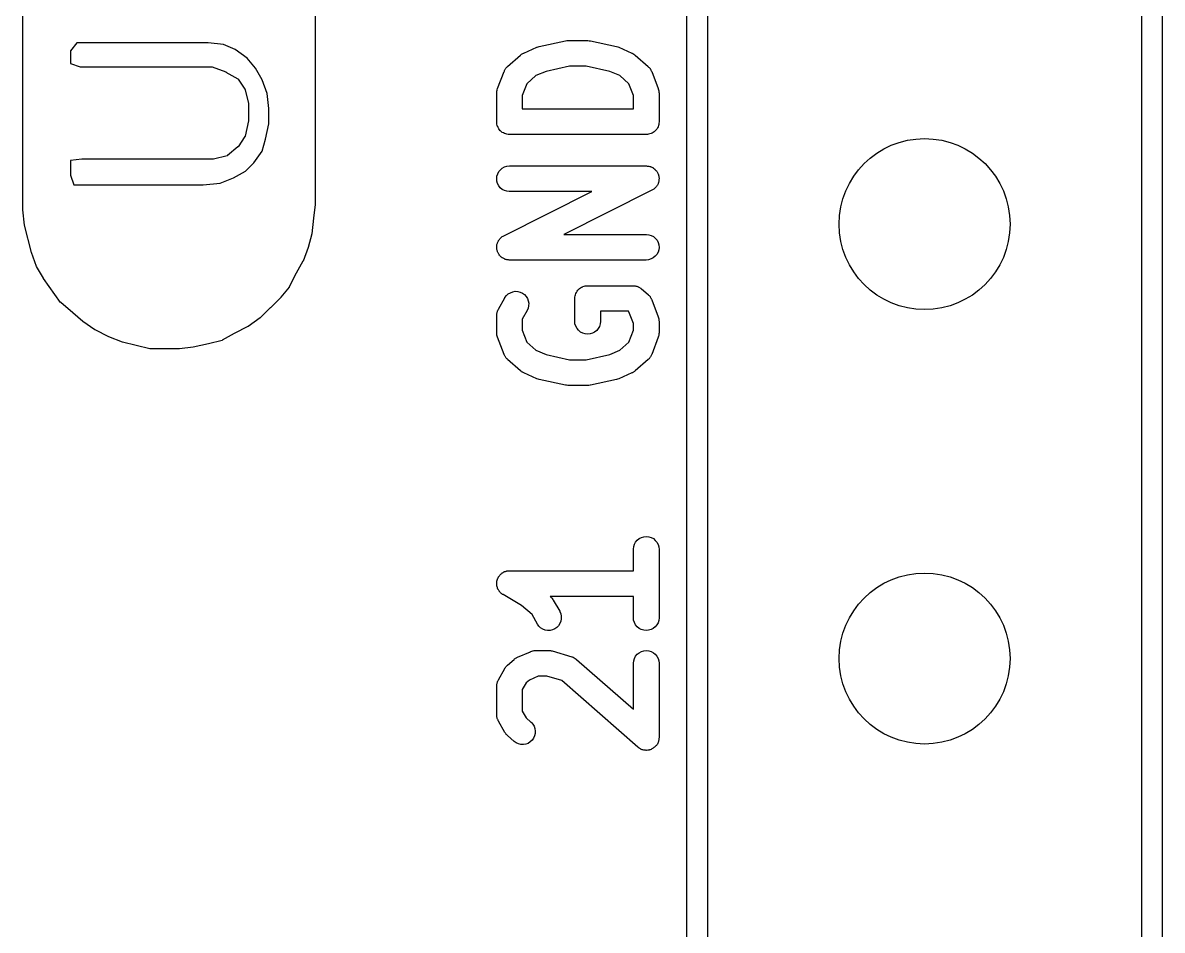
# Model space of a CAD drawing. Extents: x 137.1 to 164.6, y -146.9 to -60.6.
# Drawn here: x 157.97 to 164.63, y -113.44 to -108.14 of the extents above; entities that cross this region are included whole.
import ezdxf

# ---------------------------------------------------------------- set-up
doc = ezdxf.new("R2010")
doc.units = 0
doc.layers.add('BLACK', color=7, linetype='CONTINUOUS')

msp = doc.modelspace()

# ---------------------------------------------------------------- linework, layer by layer
at = {"layer": 'BLACK', "linetype": 'CONTINUOUS'}
for p, q in [((161.85, -123.342), (161.85, -69.9479)), ((164.63, -69.9479), (164.63, -123.342)), ((161.97, -70.005), (161.97, -123.285)), ((164.51, -123.285), (164.51, -70.005)), ((157.965, -109.23), (157.965, -99.2099)), ((159.675, -99.21), (159.675, -109.2)), ((158.282, -108.255), (158.245, -108.302)), ((158.245, -108.302), (158.245, -108.376)), ((159.05, -108.255), (158.282, -108.255)), ((159.139, -108.265), (159.05, -108.255)), ((159.208, -108.294), (159.139, -108.265)), ((159.277, -108.344), (159.208, -108.294)), ((160.896, -108.315), (160.972, -108.281)), ((160.972, -108.281), (160.972, -108.281)), ((160.972, -108.281), (160.972, -108.281)), ((160.972, -108.281), (160.972, -108.281)), ((160.972, -108.281), (160.973, -108.281)), ((160.973, -108.281), (160.98, -108.279)), ((160.98, -108.279), (160.986, -108.277)), ((160.986, -108.277), (161.139, -108.243)), ((161.139, -108.243), (161.14, -108.243)), ((161.14, -108.243), (161.147, -108.242)), ((161.14, -108.243), (161.14, -108.243)), ((161.14, -108.243), (161.14, -108.243)), ((161.147, -108.242), (161.154, -108.242)), ((161.154, -108.242), (161.155, -108.242)), ((161.155, -108.242), (161.155, -108.242)), ((161.155, -108.242), (161.269, -108.242)), ((161.269, -108.242), (161.27, -108.242)), ((161.27, -108.242), (161.27, -108.242)), ((161.27, -108.242), (161.271, -108.242)), ((161.271, -108.242), (161.278, -108.243)), ((161.278, -108.243), (161.285, -108.243)), ((161.285, -108.243), (161.285, -108.243)), ((161.285, -108.243), (161.285, -108.243)), ((161.285, -108.243), (161.437, -108.277)), ((161.437, -108.277), (161.438, -108.277)), ((161.438, -108.277), (161.438, -108.277)), ((161.438, -108.277), (161.438, -108.277)), ((161.438, -108.277), (161.438, -108.277)), ((161.438, -108.277), (161.445, -108.279)), ((161.445, -108.279), (161.451, -108.281)), ((161.451, -108.281), (161.528, -108.315)), ((159.326, -108.403), (159.277, -108.344)), ((160.801, -108.394), (160.877, -108.327)), ((160.877, -108.327), (160.878, -108.326)), ((160.878, -108.326), (160.881, -108.324)), ((160.881, -108.324), (160.883, -108.322)), ((160.883, -108.322), (160.887, -108.32)), ((160.887, -108.32), (160.89, -108.318)), ((160.89, -108.318), (160.893, -108.316)), ((160.893, -108.316), (160.896, -108.315)), ((161.528, -108.315), (161.529, -108.315)), ((161.529, -108.315), (161.532, -108.317)), ((161.532, -108.317), (161.535, -108.318)), ((161.535, -108.318), (161.538, -108.321)), ((161.538, -108.321), (161.541, -108.322)), ((161.541, -108.322), (161.544, -108.325)), ((161.544, -108.325), (161.547, -108.327)), ((161.547, -108.327), (161.623, -108.394)), ((158.245, -108.376), (158.301, -108.395)), ((158.301, -108.395), (159.07, -108.395)), ((159.07, -108.395), (159.071, -108.395)), ((159.07, -108.395), (159.07, -108.395)), ((159.071, -108.395), (159.071, -108.395)), ((159.071, -108.395), (159.071, -108.395)), ((159.071, -108.395), (159.071, -108.395)), ((159.071, -108.395), (159.072, -108.395)), ((159.072, -108.395), (159.152, -108.425)), ((159.152, -108.425), (159.152, -108.425)), ((159.152, -108.425), (159.152, -108.426)), ((159.152, -108.426), (159.152, -108.426)), ((159.152, -108.426), (159.222, -108.466)), ((159.365, -108.472), (159.326, -108.403)), ((160.742, -108.523), (160.78, -108.423)), ((160.78, -108.422), (160.782, -108.42)), ((160.78, -108.423), (160.78, -108.422)), ((160.782, -108.42), (160.783, -108.417)), ((160.783, -108.417), (160.785, -108.413)), ((160.785, -108.413), (160.787, -108.409)), ((160.787, -108.409), (160.789, -108.407)), ((160.789, -108.407), (160.791, -108.404)), ((160.791, -108.404), (160.793, -108.401)), ((160.793, -108.401), (160.796, -108.398)), ((160.796, -108.398), (160.798, -108.396)), ((160.798, -108.396), (160.801, -108.394)), ((161.026, -108.422), (160.967, -108.447)), ((161.163, -108.392), (161.026, -108.422)), ((161.261, -108.392), (161.163, -108.392)), ((161.398, -108.422), (161.261, -108.392)), ((161.457, -108.447), (161.398, -108.422)), ((161.623, -108.394), (161.624, -108.394)), ((161.624, -108.394), (161.626, -108.397)), ((161.626, -108.397), (161.628, -108.399)), ((161.628, -108.399), (161.631, -108.402)), ((161.631, -108.402), (161.634, -108.405)), ((161.634, -108.405), (161.635, -108.408)), ((161.635, -108.408), (161.637, -108.41)), ((161.637, -108.41), (161.639, -108.414)), ((161.639, -108.414), (161.641, -108.418)), ((161.641, -108.418), (161.643, -108.421)), ((161.643, -108.421), (161.644, -108.423)), ((161.644, -108.423), (161.682, -108.523)), ((159.222, -108.466), (159.223, -108.466)), ((159.223, -108.466), (159.223, -108.466)), ((159.223, -108.466), (159.223, -108.466)), ((159.223, -108.466), (159.223, -108.466)), ((159.223, -108.466), (159.223, -108.466)), ((159.223, -108.466), (159.223, -108.466)), ((159.223, -108.466), (159.224, -108.466)), ((159.224, -108.466), (159.224, -108.467)), ((159.224, -108.467), (159.224, -108.467)), ((159.224, -108.467), (159.224, -108.467)), ((159.224, -108.467), (159.224, -108.467)), ((159.224, -108.467), (159.264, -108.527)), ((159.395, -108.551), (159.365, -108.472)), ((160.913, -108.494), (160.887, -108.564)), ((160.967, -108.447), (160.913, -108.494)), ((161.51, -108.494), (161.457, -108.447)), ((161.537, -108.564), (161.51, -108.494)), ((159.264, -108.527), (159.264, -108.527)), ((159.264, -108.527), (159.264, -108.528)), ((159.264, -108.528), (159.265, -108.528)), ((159.265, -108.528), (159.265, -108.528)), ((159.265, -108.528), (159.265, -108.528)), ((159.265, -108.528), (159.265, -108.528)), ((159.265, -108.528), (159.265, -108.529)), ((159.265, -108.529), (159.285, -108.609)), ((159.405, -108.64), (159.395, -108.551)), ((160.737, -108.549), (160.738, -108.543)), ((160.737, -108.55), (160.737, -108.549)), ((160.737, -108.717), (160.737, -108.55)), ((160.738, -108.536), (160.739, -108.534)), ((160.738, -108.537), (160.738, -108.536)), ((160.738, -108.543), (160.738, -108.537)), ((160.739, -108.534), (160.74, -108.529)), ((160.74, -108.529), (160.742, -108.523)), ((160.887, -108.564), (160.887, -108.642)), ((161.537, -108.642), (161.537, -108.564)), ((161.682, -108.523), (161.682, -108.524)), ((161.682, -108.524), (161.684, -108.53)), ((161.684, -108.53), (161.685, -108.535)), ((161.685, -108.535), (161.686, -108.537)), ((161.686, -108.537), (161.686, -108.538)), ((161.686, -108.538), (161.686, -108.544)), ((161.686, -108.544), (161.687, -108.55)), ((161.687, -108.55), (161.687, -108.717)), ((159.285, -108.609), (159.285, -108.609)), ((159.285, -108.609), (159.285, -108.609)), ((159.285, -108.609), (159.285, -108.609)), ((159.285, -108.609), (159.285, -108.61)), ((159.285, -108.61), (159.285, -108.61)), ((159.285, -108.61), (159.285, -108.61)), ((159.285, -108.61), (159.285, -108.71)), ((159.405, -108.729), (159.405, -108.64)), ((160.887, -108.642), (161.537, -108.642)), ((159.285, -108.711), (159.265, -108.801)), ((159.285, -108.71), (159.285, -108.71)), ((159.285, -108.71), (159.285, -108.71)), ((159.285, -108.71), (159.285, -108.711)), ((159.285, -108.711), (159.285, -108.711)), ((159.285, -108.711), (159.285, -108.711)), ((159.285, -108.711), (159.285, -108.711)), ((159.385, -108.819), (159.405, -108.729)), ((160.738, -108.724), (160.737, -108.717)), ((160.738, -108.731), (160.738, -108.724)), ((160.74, -108.738), (160.738, -108.731)), ((160.738, -108.731), (160.738, -108.731)), ((160.738, -108.731), (160.738, -108.731)), ((160.742, -108.745), (160.74, -108.738)), ((160.743, -108.745), (160.742, -108.745)), ((160.742, -108.745), (160.742, -108.745)), ((160.746, -108.751), (160.743, -108.745)), ((160.749, -108.758), (160.746, -108.751)), ((160.754, -108.764), (160.749, -108.758)), ((160.749, -108.758), (160.749, -108.758)), ((160.749, -108.758), (160.749, -108.758)), ((160.758, -108.769), (160.754, -108.764)), ((160.759, -108.769), (160.758, -108.769)), ((160.759, -108.77), (160.759, -108.769)), ((160.764, -108.774), (160.759, -108.77)), ((161.664, -108.77), (161.659, -108.775)), ((161.665, -108.77), (161.664, -108.77)), ((161.669, -108.764), (161.665, -108.77)), ((161.665, -108.77), (161.665, -108.77)), ((161.674, -108.759), (161.669, -108.764)), ((161.677, -108.752), (161.674, -108.759)), ((161.674, -108.759), (161.674, -108.759)), ((161.674, -108.759), (161.674, -108.759)), ((161.681, -108.746), (161.677, -108.752)), ((161.683, -108.739), (161.681, -108.746)), ((161.681, -108.746), (161.681, -108.746)), ((161.681, -108.746), (161.681, -108.746)), ((161.685, -108.732), (161.683, -108.739)), ((161.686, -108.725), (161.685, -108.732)), ((161.685, -108.732), (161.685, -108.732)), ((161.685, -108.732), (161.685, -108.732)), ((161.687, -108.718), (161.686, -108.725)), ((161.687, -108.717), (161.687, -108.717)), ((161.687, -108.717), (161.687, -108.717)), ((161.687, -108.717), (161.687, -108.717)), ((161.687, -108.717), (161.687, -108.718)), ((159.264, -108.803), (159.224, -108.863)), ((159.265, -108.802), (159.264, -108.802)), ((159.264, -108.802), (159.264, -108.803)), ((159.265, -108.801), (159.265, -108.801)), ((159.265, -108.801), (159.265, -108.802)), ((159.265, -108.802), (159.265, -108.802)), ((159.265, -108.802), (159.265, -108.802)), ((159.265, -108.802), (159.265, -108.802)), ((159.365, -108.888), (159.385, -108.819)), ((160.77, -108.779), (160.764, -108.774)), ((160.776, -108.782), (160.77, -108.779)), ((160.77, -108.779), (160.77, -108.779)), ((160.77, -108.779), (160.77, -108.779)), ((160.782, -108.786), (160.776, -108.782)), ((160.783, -108.786), (160.782, -108.786)), ((160.79, -108.788), (160.783, -108.786)), ((160.783, -108.786), (160.783, -108.786)), ((160.796, -108.79), (160.79, -108.788)), ((160.797, -108.79), (160.796, -108.79)), ((160.804, -108.791), (160.797, -108.79)), ((160.797, -108.79), (160.797, -108.79)), ((160.811, -108.792), (160.804, -108.791)), ((160.812, -108.792), (160.811, -108.792)), ((160.811, -108.792), (160.811, -108.792)), ((160.811, -108.792), (160.811, -108.792)), ((160.811, -108.792), (160.811, -108.792)), ((161.612, -108.792), (160.812, -108.792)), ((161.619, -108.791), (161.612, -108.792)), ((161.626, -108.79), (161.619, -108.791)), ((161.633, -108.788), (161.626, -108.79)), ((161.626, -108.79), (161.626, -108.79)), ((161.626, -108.79), (161.626, -108.79)), ((161.64, -108.786), (161.633, -108.788)), ((161.647, -108.783), (161.64, -108.786)), ((161.64, -108.786), (161.64, -108.786)), ((161.64, -108.786), (161.64, -108.786)), ((161.653, -108.779), (161.647, -108.783)), ((161.659, -108.775), (161.653, -108.779)), ((161.653, -108.779), (161.653, -108.779)), ((161.653, -108.779), (161.653, -108.779)), ((159.223, -108.864), (159.163, -108.914)), ((159.224, -108.863), (159.223, -108.864)), ((159.223, -108.864), (159.223, -108.864)), ((159.223, -108.864), (159.223, -108.864)), ((159.224, -108.863), (159.224, -108.863)), ((159.224, -108.863), (159.224, -108.863)), ((159.224, -108.863), (159.224, -108.863)), ((159.224, -108.863), (159.224, -108.863)), ((159.316, -108.957), (159.365, -108.888)), ((158.31, -108.935), (158.245, -108.944)), ((158.245, -108.944), (158.245, -109.029)), ((159.08, -108.935), (158.31, -108.935)), ((159.081, -108.935), (159.08, -108.935)), ((159.08, -108.935), (159.08, -108.935)), ((159.08, -108.935), (159.08, -108.935)), ((159.161, -108.915), (159.081, -108.935)), ((159.081, -108.935), (159.081, -108.935)), ((159.081, -108.935), (159.081, -108.935)), ((159.081, -108.935), (159.081, -108.935)), ((159.162, -108.915), (159.161, -108.915)), ((159.161, -108.915), (159.161, -108.915)), ((159.161, -108.915), (159.161, -108.915)), ((159.163, -108.914), (159.162, -108.914)), ((159.162, -108.914), (159.162, -108.914)), ((159.162, -108.914), (159.162, -108.915)), ((159.162, -108.915), (159.162, -108.915)), ((159.163, -108.914), (159.163, -108.914)), ((159.163, -108.914), (159.163, -108.914)), ((159.163, -108.914), (159.163, -108.914)), ((159.267, -109.006), (159.316, -108.957)), ((158.245, -109.029), (158.264, -109.085)), ((159.198, -109.045), (159.267, -109.006)), ((160.737, -109.049), (160.738, -109.035)), ((160.738, -109.035), (160.743, -109.021)), ((160.743, -109.021), (160.75, -109.008)), ((160.75, -109.008), (160.759, -108.997)), ((160.759, -108.997), (160.77, -108.988)), ((160.77, -108.988), (160.783, -108.981)), ((160.783, -108.981), (160.797, -108.976)), ((160.797, -108.976), (160.812, -108.975)), ((160.812, -108.975), (161.612, -108.975)), ((161.612, -108.975), (161.613, -108.975)), ((161.613, -108.975), (161.618, -108.976)), ((161.618, -108.976), (161.622, -108.976)), ((161.622, -108.976), (161.625, -108.976)), ((161.625, -108.976), (161.627, -108.977)), ((161.627, -108.977), (161.632, -108.978)), ((161.632, -108.978), (161.636, -108.979)), ((161.636, -108.979), (161.639, -108.98)), ((161.639, -108.98), (161.641, -108.981)), ((161.641, -108.981), (161.645, -108.983)), ((161.645, -108.983), (161.65, -108.985)), ((161.65, -108.985), (161.652, -108.987)), ((161.652, -108.987), (161.654, -108.988)), ((161.654, -108.988), (161.658, -108.991)), ((161.658, -108.991), (161.662, -108.994)), ((161.662, -108.994), (161.663, -108.996)), ((161.663, -108.996), (161.665, -108.998)), ((161.665, -108.998), (161.668, -109.001)), ((161.668, -109.001), (161.672, -109.004)), ((161.672, -109.004), (161.673, -109.007)), ((161.673, -109.007), (161.675, -109.009)), ((161.675, -109.009), (161.677, -109.013)), ((161.677, -109.013), (161.679, -109.017)), ((161.679, -109.017), (161.68, -109.019)), ((161.68, -109.019), (161.681, -109.022)), ((161.681, -109.022), (161.683, -109.026)), ((161.683, -109.026), (161.684, -109.031)), ((161.684, -109.031), (161.685, -109.033)), ((161.685, -109.033), (161.686, -109.036)), ((161.686, -109.036), (161.686, -109.041)), ((158.264, -109.085), (159.02, -109.085)), ((159.02, -109.085), (159.119, -109.075)), ((159.119, -109.075), (159.198, -109.045)), ((160.738, -109.064), (160.737, -109.049)), ((160.742, -109.078), (160.738, -109.064)), ((160.749, -109.091), (160.742, -109.078)), ((160.758, -109.102), (160.749, -109.091)), ((160.77, -109.112), (160.758, -109.102)), ((161.661, -109.106), (161.658, -109.109)), ((161.665, -109.103), (161.661, -109.106)), ((161.666, -109.101), (161.665, -109.103)), ((161.668, -109.099), (161.666, -109.101)), ((161.671, -109.095), (161.668, -109.099)), ((161.674, -109.092), (161.671, -109.095)), ((161.675, -109.09), (161.674, -109.092)), ((161.677, -109.087), (161.675, -109.09)), ((161.679, -109.083), (161.677, -109.087)), ((161.681, -109.079), (161.679, -109.083)), ((161.682, -109.076), (161.681, -109.079)), ((161.683, -109.074), (161.682, -109.076)), ((161.684, -109.069), (161.683, -109.074)), ((161.685, -109.065), (161.684, -109.069)), ((161.686, -109.062), (161.685, -109.065)), ((161.686, -109.041), (161.687, -109.045)), ((161.687, -109.051), (161.686, -109.055)), ((161.686, -109.055), (161.686, -109.06)), ((161.686, -109.06), (161.686, -109.062)), ((161.687, -109.045), (161.687, -109.048)), ((161.687, -109.048), (161.687, -109.051)), ((160.782, -109.119), (160.77, -109.112)), ((160.778, -109.383), (161.294, -109.125)), ((160.796, -109.123), (160.782, -109.119)), ((160.811, -109.125), (160.796, -109.123)), ((160.812, -109.125), (160.811, -109.125)), ((161.294, -109.125), (160.812, -109.125)), ((161.645, -109.117), (161.13, -109.375)), ((161.649, -109.115), (161.645, -109.117)), ((161.653, -109.112), (161.649, -109.115)), ((161.656, -109.111), (161.653, -109.112)), ((161.658, -109.109), (161.656, -109.111)), ((157.965, -109.231), (157.965, -109.23)), ((157.965, -109.23), (157.965, -109.23)), ((157.965, -109.23), (157.965, -109.23)), ((157.975, -109.321), (157.965, -109.231)), ((159.675, -109.201), (159.665, -109.281)), ((159.675, -109.2), (159.675, -109.2)), ((159.675, -109.2), (159.675, -109.201)), ((159.665, -109.281), (159.655, -109.371)), ((158.015, -109.481), (157.975, -109.321)), ((157.975, -109.321), (157.975, -109.321)), ((157.975, -109.321), (157.975, -109.321)), ((159.655, -109.371), (159.635, -109.451)), ((159.655, -109.371), (159.655, -109.371)), ((159.655, -109.371), (159.655, -109.371)), ((159.655, -109.371), (159.655, -109.371)), ((160.738, -109.435), (160.74, -109.431)), ((160.738, -109.438), (160.738, -109.435)), ((160.738, -109.44), (160.738, -109.438)), ((160.74, -109.431), (160.741, -109.426)), ((160.741, -109.426), (160.742, -109.424)), ((160.742, -109.424), (160.743, -109.421)), ((160.743, -109.421), (160.745, -109.417)), ((160.745, -109.417), (160.747, -109.413)), ((160.747, -109.413), (160.748, -109.41)), ((160.748, -109.41), (160.75, -109.408)), ((160.75, -109.408), (160.753, -109.405)), ((160.753, -109.405), (160.755, -109.401)), ((160.755, -109.401), (160.757, -109.399)), ((160.757, -109.399), (160.759, -109.397)), ((160.759, -109.397), (160.763, -109.394)), ((160.763, -109.394), (160.766, -109.391)), ((160.766, -109.391), (160.768, -109.389)), ((160.768, -109.389), (160.77, -109.388)), ((160.77, -109.388), (160.774, -109.385)), ((160.774, -109.385), (160.778, -109.383)), ((161.13, -109.375), (161.612, -109.375)), ((161.612, -109.375), (161.613, -109.375)), ((161.613, -109.375), (161.627, -109.377)), ((161.627, -109.377), (161.641, -109.381)), ((161.641, -109.381), (161.654, -109.388)), ((161.654, -109.388), (161.665, -109.398)), ((161.665, -109.398), (161.675, -109.409)), ((161.675, -109.409), (161.681, -109.422)), ((161.681, -109.422), (161.686, -109.436)), ((161.686, -109.436), (161.687, -109.451)), ((158.015, -109.482), (158.015, -109.481)), ((158.015, -109.481), (158.015, -109.481)), ((158.045, -109.562), (158.015, -109.482)), ((158.015, -109.482), (158.015, -109.482)), ((159.635, -109.452), (159.605, -109.532)), ((159.635, -109.451), (159.635, -109.452)), ((159.635, -109.452), (159.635, -109.452)), ((160.737, -109.445), (160.738, -109.44)), ((160.737, -109.449), (160.737, -109.445)), ((160.737, -109.452), (160.737, -109.449)), ((160.737, -109.455), (160.737, -109.452)), ((160.738, -109.459), (160.737, -109.455)), ((160.738, -109.464), (160.738, -109.459)), ((160.739, -109.467), (160.738, -109.464)), ((160.739, -109.469), (160.739, -109.467)), ((160.741, -109.474), (160.739, -109.469)), ((160.742, -109.478), (160.741, -109.474)), ((160.744, -109.481), (160.742, -109.478)), ((160.745, -109.483), (160.744, -109.481)), ((160.747, -109.487), (160.745, -109.483)), ((160.749, -109.491), (160.747, -109.487)), ((160.751, -109.493), (160.749, -109.491)), ((160.752, -109.496), (160.751, -109.493)), ((160.755, -109.499), (160.752, -109.496)), ((160.758, -109.502), (160.755, -109.499)), ((160.76, -109.504), (160.758, -109.502)), ((160.762, -109.506), (160.76, -109.504)), ((161.665, -109.503), (161.653, -109.512)), ((161.674, -109.492), (161.665, -109.503)), ((161.681, -109.479), (161.674, -109.492)), ((161.685, -109.465), (161.681, -109.479)), ((161.687, -109.451), (161.685, -109.465)), ((158.046, -109.562), (158.045, -109.562)), ((158.045, -109.562), (158.045, -109.562)), ((158.086, -109.632), (158.046, -109.562)), ((158.046, -109.562), (158.046, -109.562)), ((159.604, -109.532), (159.564, -109.602)), ((159.605, -109.532), (159.604, -109.532)), ((159.604, -109.532), (159.604, -109.532)), ((159.605, -109.532), (159.605, -109.532)), ((160.766, -109.509), (160.762, -109.506)), ((160.77, -109.512), (160.766, -109.509)), ((160.772, -109.513), (160.77, -109.512)), ((160.774, -109.515), (160.772, -109.513)), ((160.778, -109.517), (160.774, -109.515)), ((160.782, -109.519), (160.778, -109.517)), ((160.785, -109.52), (160.782, -109.519)), ((160.787, -109.521), (160.785, -109.52)), ((160.792, -109.522), (160.787, -109.521)), ((160.796, -109.523), (160.792, -109.522)), ((160.799, -109.524), (160.796, -109.523)), ((160.802, -109.524), (160.799, -109.524)), ((160.806, -109.524), (160.802, -109.524)), ((160.811, -109.525), (160.806, -109.524)), ((160.812, -109.525), (160.811, -109.525)), ((161.612, -109.525), (160.812, -109.525)), ((161.626, -109.524), (161.612, -109.525)), ((161.64, -109.519), (161.626, -109.524)), ((161.653, -109.512), (161.64, -109.519)), ((158.086, -109.633), (158.086, -109.632)), ((158.186, -109.773), (158.086, -109.633)), ((158.086, -109.633), (158.086, -109.633)), ((158.086, -109.633), (158.086, -109.633)), ((159.564, -109.602), (159.524, -109.682)), ((159.524, -109.683), (159.474, -109.743)), ((159.524, -109.682), (159.524, -109.682)), ((159.524, -109.682), (159.524, -109.682)), ((159.524, -109.682), (159.524, -109.682)), ((159.524, -109.682), (159.524, -109.683)), ((159.524, -109.683), (159.524, -109.683)), ((159.524, -109.683), (159.524, -109.683)), ((159.524, -109.683), (159.524, -109.683)), ((161.207, -109.708), (161.212, -109.702)), ((161.212, -109.702), (161.216, -109.697)), ((161.216, -109.697), (161.217, -109.696)), ((161.216, -109.697), (161.216, -109.697)), ((161.217, -109.696), (161.222, -109.692)), ((161.222, -109.692), (161.228, -109.688)), ((161.228, -109.687), (161.234, -109.684)), ((161.228, -109.688), (161.228, -109.687)), ((161.228, -109.687), (161.228, -109.687)), ((161.234, -109.684), (161.24, -109.681)), ((161.24, -109.681), (161.241, -109.681)), ((161.241, -109.68), (161.248, -109.678)), ((161.241, -109.681), (161.241, -109.68)), ((161.248, -109.678), (161.254, -109.676)), ((161.254, -109.676), (161.255, -109.676)), ((161.255, -109.676), (161.255, -109.676)), ((161.255, -109.676), (161.262, -109.676)), ((161.262, -109.676), (161.269, -109.675)), ((161.269, -109.675), (161.536, -109.675)), ((161.536, -109.675), (161.537, -109.675)), ((161.537, -109.675), (161.541, -109.676)), ((161.541, -109.676), (161.546, -109.676)), ((161.546, -109.676), (161.548, -109.676)), ((161.548, -109.676), (161.551, -109.677)), ((161.551, -109.677), (161.556, -109.678)), ((161.556, -109.678), (161.56, -109.679)), ((161.56, -109.679), (161.563, -109.68)), ((161.563, -109.68), (161.565, -109.681)), ((161.565, -109.681), (161.569, -109.683)), ((161.569, -109.683), (161.573, -109.685)), ((161.573, -109.685), (161.576, -109.687)), ((161.576, -109.687), (161.578, -109.688)), ((161.578, -109.688), (161.581, -109.691)), ((161.581, -109.691), (161.585, -109.694)), ((161.585, -109.694), (161.623, -109.727)), ((159.474, -109.744), (159.414, -109.804)), ((159.474, -109.743), (159.474, -109.743)), ((159.474, -109.743), (159.474, -109.744)), ((160.747, -109.813), (160.785, -109.746)), ((160.785, -109.745), (160.794, -109.733)), ((160.785, -109.746), (160.785, -109.745)), ((160.794, -109.733), (160.805, -109.723)), ((160.805, -109.723), (160.817, -109.716)), ((160.817, -109.716), (160.831, -109.711)), ((160.831, -109.711), (160.845, -109.708)), ((160.845, -109.708), (160.86, -109.709)), ((160.86, -109.709), (160.874, -109.712)), ((160.874, -109.712), (160.888, -109.718)), ((160.888, -109.718), (160.9, -109.727)), ((160.9, -109.727), (160.91, -109.738)), ((160.91, -109.738), (160.917, -109.75)), ((160.917, -109.75), (160.922, -109.764)), ((160.922, -109.764), (160.925, -109.778)), ((161.194, -109.749), (161.195, -109.742)), ((161.194, -109.75), (161.194, -109.749)), ((161.194, -109.749), (161.194, -109.749)), ((161.194, -109.749), (161.194, -109.749)), ((161.194, -109.749), (161.194, -109.749)), ((161.194, -109.883), (161.194, -109.75)), ((161.195, -109.742), (161.196, -109.735)), ((161.196, -109.734), (161.198, -109.728)), ((161.196, -109.735), (161.196, -109.734)), ((161.196, -109.735), (161.196, -109.735)), ((161.198, -109.728), (161.2, -109.721)), ((161.2, -109.72), (161.204, -109.714)), ((161.2, -109.721), (161.2, -109.72)), ((161.2, -109.721), (161.2, -109.721)), ((161.204, -109.714), (161.207, -109.708)), ((161.207, -109.708), (161.207, -109.708)), ((161.207, -109.708), (161.207, -109.708)), ((161.623, -109.727), (161.624, -109.728)), ((161.624, -109.728), (161.626, -109.73)), ((161.626, -109.73), (161.628, -109.732)), ((161.628, -109.732), (161.631, -109.735)), ((161.631, -109.735), (161.634, -109.738)), ((161.634, -109.738), (161.635, -109.741)), ((161.635, -109.741), (161.637, -109.744)), ((161.637, -109.744), (161.639, -109.747)), ((161.639, -109.747), (161.641, -109.751)), ((161.641, -109.751), (161.643, -109.754)), ((161.643, -109.754), (161.644, -109.757)), ((161.644, -109.757), (161.682, -109.857)), ((158.187, -109.774), (158.186, -109.773)), ((158.186, -109.773), (158.186, -109.773)), ((158.186, -109.773), (158.186, -109.773)), ((158.186, -109.773), (158.186, -109.773)), ((158.257, -109.834), (158.187, -109.774)), ((158.187, -109.774), (158.187, -109.774)), ((158.187, -109.774), (158.187, -109.774)), ((158.187, -109.774), (158.187, -109.774)), ((158.317, -109.884), (158.257, -109.834)), ((158.257, -109.834), (158.257, -109.834)), ((159.413, -109.804), (159.354, -109.864)), ((159.414, -109.804), (159.413, -109.804)), ((160.738, -109.837), (160.739, -109.834)), ((160.738, -109.84), (160.738, -109.837)), ((160.739, -109.834), (160.74, -109.83)), ((160.74, -109.83), (160.741, -109.826)), ((160.741, -109.826), (160.742, -109.823)), ((160.742, -109.823), (160.743, -109.82)), ((160.743, -109.82), (160.745, -109.817)), ((160.745, -109.817), (160.747, -109.813)), ((160.915, -109.821), (160.887, -109.87)), ((160.921, -109.807), (160.915, -109.821)), ((160.924, -109.793), (160.921, -109.807)), ((160.925, -109.778), (160.924, -109.793)), ((161.508, -109.825), (161.344, -109.825)), ((161.344, -109.825), (161.344, -109.883)), ((161.51, -109.827), (161.508, -109.825)), ((161.537, -109.897), (161.51, -109.827)), ((158.387, -109.934), (158.317, -109.884)), ((158.317, -109.884), (158.317, -109.884)), ((158.317, -109.884), (158.317, -109.884)), ((158.317, -109.884), (158.317, -109.884)), ((159.353, -109.864), (159.283, -109.914)), ((159.354, -109.864), (159.353, -109.864)), ((159.353, -109.864), (159.353, -109.864)), ((159.353, -109.864), (159.353, -109.864)), ((160.737, -109.845), (160.738, -109.84)), ((160.737, -109.849), (160.737, -109.845)), ((160.737, -109.85), (160.737, -109.849)), ((160.737, -109.95), (160.737, -109.85)), ((160.887, -109.87), (160.887, -109.936)), ((161.195, -109.898), (161.194, -109.883)), ((161.2, -109.912), (161.195, -109.898)), ((161.342, -109.899), (161.338, -109.913)), ((161.344, -109.884), (161.342, -109.899)), ((161.344, -109.883), (161.344, -109.884)), ((161.537, -109.936), (161.537, -109.897)), ((161.682, -109.857), (161.682, -109.858)), ((161.682, -109.858), (161.684, -109.863)), ((161.684, -109.863), (161.685, -109.869)), ((161.685, -109.869), (161.686, -109.87)), ((161.686, -109.87), (161.686, -109.872)), ((161.686, -109.872), (161.686, -109.878)), ((161.686, -109.878), (161.687, -109.883)), ((161.687, -109.883), (161.687, -109.95)), ((158.388, -109.934), (158.387, -109.934)), ((158.387, -109.934), (158.387, -109.934)), ((158.468, -109.974), (158.388, -109.934)), ((158.388, -109.934), (158.388, -109.934)), ((159.202, -109.954), (159.132, -109.994)), ((159.282, -109.914), (159.202, -109.954)), ((159.283, -109.914), (159.282, -109.914)), ((159.283, -109.914), (159.283, -109.914)), ((159.283, -109.914), (159.283, -109.914)), ((160.737, -109.956), (160.737, -109.95)), ((160.738, -109.962), (160.737, -109.956)), ((160.738, -109.963), (160.738, -109.962)), ((160.738, -109.965), (160.738, -109.963)), ((160.74, -109.97), (160.738, -109.965)), ((160.741, -109.976), (160.74, -109.97)), ((160.887, -109.936), (160.913, -110.006)), ((161.207, -109.925), (161.2, -109.912)), ((161.216, -109.936), (161.207, -109.925)), ((161.227, -109.946), (161.216, -109.936)), ((161.24, -109.952), (161.227, -109.946)), ((161.254, -109.957), (161.24, -109.952)), ((161.269, -109.958), (161.254, -109.957)), ((161.283, -109.957), (161.269, -109.958)), ((161.297, -109.953), (161.283, -109.957)), ((161.31, -109.946), (161.297, -109.953)), ((161.322, -109.937), (161.31, -109.946)), ((161.331, -109.926), (161.322, -109.937)), ((161.338, -109.913), (161.331, -109.926)), ((161.51, -110.006), (161.537, -109.936)), ((161.684, -109.971), (161.682, -109.977)), ((161.685, -109.966), (161.684, -109.971)), ((161.686, -109.963), (161.685, -109.964)), ((161.685, -109.964), (161.685, -109.966)), ((161.687, -109.951), (161.686, -109.957)), ((161.686, -109.957), (161.686, -109.963)), ((161.687, -109.95), (161.687, -109.951)), ((158.468, -109.975), (158.468, -109.974)), ((158.548, -110.005), (158.468, -109.975)), ((158.468, -109.975), (158.468, -109.975)), ((158.468, -109.975), (158.468, -109.975)), ((158.549, -110.005), (158.548, -110.005)), ((158.548, -110.005), (158.548, -110.005)), ((158.709, -110.045), (158.549, -110.005)), ((158.961, -110.035), (158.881, -110.045)), ((159.051, -110.015), (158.961, -110.035)), ((158.961, -110.035), (158.961, -110.035)), ((158.961, -110.035), (158.961, -110.035)), ((158.961, -110.035), (158.961, -110.035)), ((159.131, -109.995), (159.051, -110.015)), ((159.051, -110.015), (159.051, -110.015)), ((159.051, -110.015), (159.051, -110.015)), ((159.132, -109.995), (159.131, -109.995)), ((159.131, -109.995), (159.131, -109.995)), ((159.132, -109.994), (159.132, -109.994)), ((159.132, -109.994), (159.132, -109.994)), ((159.132, -109.994), (159.132, -109.995)), ((159.132, -109.995), (159.132, -109.995)), ((159.132, -109.995), (159.132, -109.995)), ((160.742, -109.977), (160.741, -109.976)), ((160.78, -110.077), (160.742, -109.977)), ((160.913, -110.006), (160.967, -110.053)), ((161.457, -110.053), (161.51, -110.006)), ((161.682, -109.977), (161.644, -110.077)), ((158.71, -110.045), (158.709, -110.045)), ((158.709, -110.045), (158.709, -110.045)), ((158.709, -110.045), (158.709, -110.045)), ((158.709, -110.045), (158.709, -110.045)), ((158.88, -110.045), (158.71, -110.045)), ((158.71, -110.045), (158.71, -110.045)), ((158.71, -110.045), (158.71, -110.045)), ((158.881, -110.045), (158.88, -110.045)), ((158.88, -110.045), (158.88, -110.045)), ((158.881, -110.045), (158.881, -110.045)), ((160.781, -110.079), (160.78, -110.077)), ((160.782, -110.082), (160.781, -110.079)), ((160.785, -110.086), (160.782, -110.082)), ((160.786, -110.09), (160.785, -110.086)), ((160.788, -110.092), (160.786, -110.09)), ((160.79, -110.095), (160.788, -110.092)), ((160.793, -110.098), (160.79, -110.095)), ((160.795, -110.101), (160.793, -110.098)), ((160.798, -110.103), (160.795, -110.101)), ((160.8, -110.106), (160.798, -110.103)), ((160.967, -110.053), (161.026, -110.078)), ((161.026, -110.078), (161.163, -110.108)), ((161.261, -110.108), (161.398, -110.078)), ((161.398, -110.078), (161.457, -110.053)), ((161.625, -110.104), (161.623, -110.106)), ((161.628, -110.102), (161.625, -110.104)), ((161.63, -110.099), (161.628, -110.102)), ((161.633, -110.096), (161.63, -110.099)), ((161.635, -110.093), (161.633, -110.096)), ((161.637, -110.091), (161.635, -110.093)), ((161.639, -110.087), (161.637, -110.091)), ((161.641, -110.083), (161.639, -110.087)), ((161.642, -110.08), (161.641, -110.083)), ((161.644, -110.078), (161.642, -110.08)), ((161.644, -110.077), (161.644, -110.078)), ((160.801, -110.106), (160.8, -110.106)), ((160.877, -110.173), (160.801, -110.106)), ((161.163, -110.108), (161.261, -110.108)), ((161.623, -110.106), (161.547, -110.173)), ((160.88, -110.175), (160.877, -110.173)), ((160.882, -110.178), (160.88, -110.175)), ((160.886, -110.179), (160.882, -110.178)), ((160.889, -110.182), (160.886, -110.179)), ((160.892, -110.183), (160.889, -110.182)), ((160.895, -110.185), (160.892, -110.183)), ((160.896, -110.185), (160.895, -110.185)), ((160.972, -110.219), (160.896, -110.185)), ((160.979, -110.221), (160.972, -110.219)), ((160.985, -110.223), (160.979, -110.221)), ((160.986, -110.223), (160.985, -110.223)), ((161.139, -110.257), (160.986, -110.223)), ((160.986, -110.223), (160.986, -110.223)), ((160.986, -110.223), (160.986, -110.223)), ((160.986, -110.223), (160.986, -110.223)), ((161.437, -110.223), (161.285, -110.257)), ((161.444, -110.221), (161.437, -110.223)), ((161.451, -110.219), (161.444, -110.221)), ((161.528, -110.185), (161.451, -110.219)), ((161.451, -110.219), (161.451, -110.219)), ((161.531, -110.184), (161.528, -110.185)), ((161.534, -110.182), (161.531, -110.184)), ((161.537, -110.18), (161.534, -110.182)), ((161.54, -110.178), (161.537, -110.18)), ((161.543, -110.176), (161.54, -110.178)), ((161.546, -110.174), (161.543, -110.176)), ((161.547, -110.173), (161.546, -110.174)), ((161.146, -110.257), (161.139, -110.257)), ((161.139, -110.257), (161.139, -110.257)), ((161.139, -110.257), (161.139, -110.257)), ((161.153, -110.258), (161.146, -110.257)), ((161.154, -110.258), (161.153, -110.258)), ((161.153, -110.258), (161.153, -110.258)), ((161.155, -110.258), (161.154, -110.258)), ((161.269, -110.258), (161.155, -110.258)), ((161.277, -110.258), (161.269, -110.258)), ((161.269, -110.258), (161.269, -110.258)), ((161.269, -110.258), (161.269, -110.258)), ((161.284, -110.257), (161.277, -110.258)), ((161.285, -110.257), (161.284, -110.257)), ((161.284, -110.257), (161.284, -110.257)), ((161.284, -110.257), (161.284, -110.257)), ((161.55, -111.174), (161.559, -111.163)), ((161.559, -111.163), (161.571, -111.154)), ((161.571, -111.154), (161.584, -111.147)), ((161.584, -111.147), (161.598, -111.143)), ((161.598, -111.143), (161.612, -111.142)), ((161.612, -111.142), (161.627, -111.143)), ((161.627, -111.143), (161.641, -111.148)), ((161.641, -111.148), (161.654, -111.154)), ((161.654, -111.154), (161.665, -111.164)), ((161.665, -111.164), (161.674, -111.175)), ((161.537, -111.216), (161.539, -111.201)), ((161.537, -111.217), (161.537, -111.216)), ((161.537, -111.342), (161.537, -111.217)), ((161.539, -111.201), (161.543, -111.187)), ((161.543, -111.187), (161.55, -111.174)), ((161.674, -111.175), (161.681, -111.188)), ((161.681, -111.188), (161.685, -111.202)), ((161.685, -111.202), (161.687, -111.217)), ((161.687, -111.217), (161.687, -111.617)), ((160.75, -111.375), (160.753, -111.371)), ((160.753, -111.371), (160.756, -111.367)), ((160.756, -111.367), (160.758, -111.365)), ((160.758, -111.365), (160.759, -111.363)), ((160.759, -111.363), (160.763, -111.36)), ((160.763, -111.36), (160.767, -111.357)), ((160.767, -111.357), (160.769, -111.356)), ((160.769, -111.356), (160.77, -111.354)), ((160.77, -111.354), (160.775, -111.352)), ((160.775, -111.352), (160.779, -111.349)), ((160.779, -111.349), (160.781, -111.348)), ((160.781, -111.348), (160.783, -111.347)), ((160.783, -111.347), (160.788, -111.346)), ((160.788, -111.346), (160.793, -111.344)), ((160.793, -111.344), (160.795, -111.344)), ((160.795, -111.344), (160.797, -111.343)), ((160.797, -111.343), (160.802, -111.343)), ((160.802, -111.343), (160.808, -111.342)), ((160.808, -111.342), (160.81, -111.342)), ((160.81, -111.342), (160.812, -111.342)), ((160.812, -111.342), (161.537, -111.342)), ((160.737, -111.411), (160.738, -111.406)), ((160.737, -111.416), (160.737, -111.411)), ((160.737, -111.418), (160.737, -111.416)), ((160.737, -111.421), (160.737, -111.418)), ((160.738, -111.426), (160.737, -111.421)), ((160.738, -111.402), (160.74, -111.397)), ((160.738, -111.404), (160.738, -111.402)), ((160.738, -111.406), (160.738, -111.404)), ((160.738, -111.431), (160.738, -111.426)), ((160.739, -111.433), (160.738, -111.431)), ((160.739, -111.435), (160.739, -111.433)), ((160.741, -111.44), (160.739, -111.435)), ((160.74, -111.397), (160.741, -111.392)), ((160.741, -111.392), (160.742, -111.39)), ((160.742, -111.39), (160.743, -111.388)), ((160.743, -111.388), (160.745, -111.383)), ((160.745, -111.383), (160.747, -111.378)), ((160.747, -111.378), (160.749, -111.377)), ((160.749, -111.377), (160.75, -111.375)), ((160.742, -111.445), (160.741, -111.44)), ((160.743, -111.447), (160.742, -111.445)), ((160.744, -111.449), (160.743, -111.447)), ((160.747, -111.453), (160.744, -111.449)), ((160.749, -111.458), (160.747, -111.453)), ((160.751, -111.459), (160.749, -111.458)), ((160.752, -111.461), (160.751, -111.459)), ((160.755, -111.465), (160.752, -111.461)), ((160.758, -111.469), (160.755, -111.465)), ((160.76, -111.471), (160.758, -111.469)), ((160.761, -111.472), (160.76, -111.471)), ((160.766, -111.475), (160.761, -111.472)), ((160.77, -111.479), (160.766, -111.475)), ((160.771, -111.48), (160.77, -111.479)), ((160.773, -111.481), (160.771, -111.48)), ((160.774, -111.481), (160.773, -111.481)), ((160.882, -111.545), (160.774, -111.481)), ((161.537, -111.492), (161.05, -111.492)), ((161.05, -111.492), (161.052, -111.494)), ((161.052, -111.494), (161.053, -111.494)), ((161.053, -111.494), (161.056, -111.498)), ((161.056, -111.498), (161.059, -111.501)), ((161.059, -111.501), (161.061, -111.503)), ((161.061, -111.503), (161.062, -111.505)), ((161.062, -111.505), (161.065, -111.509)), ((161.537, -111.617), (161.537, -111.492)), ((160.944, -111.598), (160.882, -111.545)), ((161.065, -111.509), (161.067, -111.513)), ((161.067, -111.513), (161.106, -111.579)), ((160.975, -111.654), (160.944, -111.598)), ((161.106, -111.579), (161.106, -111.58)), ((161.106, -111.58), (161.112, -111.594)), ((161.113, -111.637), (161.107, -111.651)), ((161.112, -111.594), (161.115, -111.608)), ((161.115, -111.623), (161.113, -111.637)), ((161.115, -111.608), (161.115, -111.623)), ((161.538, -111.631), (161.537, -111.617)), ((161.543, -111.645), (161.538, -111.631)), ((161.685, -111.632), (161.681, -111.646)), ((161.687, -111.618), (161.685, -111.632)), ((161.687, -111.617), (161.687, -111.618)), ((160.984, -111.666), (160.975, -111.654)), ((160.994, -111.676), (160.984, -111.666)), ((161.007, -111.684), (160.994, -111.676)), ((161.02, -111.689), (161.007, -111.684)), ((161.035, -111.691), (161.02, -111.689)), ((161.05, -111.691), (161.035, -111.691)), ((161.064, -111.688), (161.05, -111.691)), ((161.077, -111.682), (161.064, -111.688)), ((161.089, -111.674), (161.077, -111.682)), ((161.099, -111.663), (161.089, -111.674)), ((161.107, -111.651), (161.099, -111.663)), ((161.549, -111.658), (161.543, -111.645)), ((161.559, -111.67), (161.549, -111.658)), ((161.57, -111.679), (161.559, -111.67)), ((161.583, -111.686), (161.57, -111.679)), ((161.597, -111.69), (161.583, -111.686)), ((161.611, -111.692), (161.597, -111.69)), ((161.626, -111.69), (161.611, -111.692)), ((161.64, -111.686), (161.626, -111.69)), ((161.653, -111.679), (161.64, -111.686)), ((161.664, -111.67), (161.653, -111.679)), ((161.674, -111.659), (161.664, -111.67)), ((161.681, -111.646), (161.674, -111.659)), ((160.858, -111.848), (160.934, -111.815)), ((160.934, -111.815), (160.935, -111.814)), ((160.935, -111.814), (160.935, -111.814)), ((160.935, -111.814), (160.936, -111.814)), ((160.936, -111.814), (160.942, -111.812)), ((160.942, -111.812), (160.949, -111.81)), ((160.949, -111.81), (160.949, -111.81)), ((160.949, -111.81), (160.95, -111.81)), ((160.95, -111.81), (160.957, -111.809)), ((160.957, -111.809), (160.964, -111.808)), ((160.964, -111.808), (160.964, -111.808)), ((160.964, -111.808), (160.964, -111.808)), ((160.964, -111.808), (161.04, -111.808)), ((161.04, -111.808), (161.042, -111.808)), ((161.042, -111.808), (161.044, -111.809)), ((161.044, -111.809), (161.047, -111.809)), ((161.047, -111.809), (161.052, -111.809)), ((161.052, -111.809), (161.056, -111.81)), ((161.056, -111.81), (161.059, -111.811)), ((161.059, -111.811), (161.061, -111.811)), ((161.061, -111.811), (161.176, -111.845)), ((161.55, -111.841), (161.559, -111.83)), ((161.559, -111.83), (161.571, -111.821)), ((161.571, -111.821), (161.584, -111.814)), ((161.584, -111.814), (161.598, -111.81)), ((161.598, -111.81), (161.612, -111.808)), ((161.612, -111.808), (161.627, -111.81)), ((161.627, -111.81), (161.641, -111.814)), ((161.641, -111.814), (161.654, -111.821)), ((161.654, -111.821), (161.665, -111.83)), ((161.665, -111.83), (161.674, -111.842)), ((160.788, -111.908), (160.791, -111.904)), ((160.791, -111.904), (160.792, -111.902)), ((160.792, -111.902), (160.794, -111.9)), ((160.794, -111.9), (160.797, -111.897)), ((160.797, -111.897), (160.801, -111.894)), ((160.801, -111.894), (160.839, -111.86)), ((160.839, -111.86), (160.842, -111.857)), ((160.839, -111.86), (160.839, -111.86)), ((160.842, -111.857), (160.845, -111.855)), ((160.845, -111.855), (160.848, -111.853)), ((160.848, -111.853), (160.852, -111.851)), ((160.852, -111.851), (160.855, -111.85)), ((160.855, -111.85), (160.858, -111.848)), ((161.176, -111.845), (161.177, -111.845)), ((161.177, -111.845), (161.178, -111.845)), ((161.178, -111.845), (161.179, -111.846)), ((161.179, -111.846), (161.185, -111.848)), ((161.185, -111.848), (161.19, -111.851)), ((161.19, -111.851), (161.191, -111.851)), ((161.191, -111.851), (161.192, -111.852)), ((161.192, -111.852), (161.197, -111.855)), ((161.197, -111.855), (161.202, -111.859)), ((161.202, -111.859), (161.203, -111.86)), ((161.203, -111.86), (161.204, -111.86)), ((161.204, -111.86), (161.537, -112.151)), ((161.537, -111.882), (161.539, -111.868)), ((161.537, -111.883), (161.537, -111.882)), ((161.537, -112.151), (161.537, -111.883)), ((161.539, -111.868), (161.543, -111.854)), ((161.543, -111.854), (161.55, -111.841)), ((161.674, -111.842), (161.681, -111.855)), ((161.681, -111.855), (161.685, -111.869)), ((161.685, -111.869), (161.687, -111.883)), ((161.687, -111.883), (161.687, -112.317)), ((160.747, -111.979), (160.785, -111.913)), ((160.785, -111.912), (160.788, -111.908)), ((160.785, -111.913), (160.785, -111.912)), ((160.98, -111.958), (160.929, -111.981)), ((161.03, -111.958), (160.98, -111.958)), ((161.118, -111.984), (161.03, -111.958)), ((160.737, -112.011), (160.738, -112.007)), ((160.737, -112.016), (160.737, -112.011)), ((160.737, -112.017), (160.737, -112.016)), ((160.737, -112.183), (160.737, -112.017)), ((160.738, -112.004), (160.739, -112.001)), ((160.738, -112.007), (160.738, -112.004)), ((160.739, -112.001), (160.74, -111.997)), ((160.74, -111.997), (160.741, -111.993)), ((160.741, -111.993), (160.742, -111.99)), ((160.742, -111.99), (160.743, -111.987)), ((160.743, -111.987), (160.745, -111.983)), ((160.745, -111.983), (160.747, -111.979)), ((160.909, -111.998), (160.887, -112.037)), ((160.887, -112.037), (160.887, -112.163)), ((160.929, -111.981), (160.909, -111.998)), ((161.563, -112.373), (161.118, -111.984)), ((160.887, -112.163), (160.909, -112.202)), ((160.737, -112.188), (160.737, -112.183)), ((160.737, -112.192), (160.737, -112.188)), ((160.738, -112.195), (160.737, -112.192)), ((160.738, -112.198), (160.738, -112.195)), ((160.74, -112.202), (160.738, -112.198)), ((160.74, -112.206), (160.74, -112.202)), ((160.742, -112.209), (160.74, -112.206)), ((160.743, -112.212), (160.742, -112.209)), ((160.745, -112.216), (160.743, -112.212)), ((160.746, -112.22), (160.745, -112.216)), ((160.747, -112.221), (160.746, -112.22)), ((160.785, -112.287), (160.747, -112.221)), ((160.909, -112.202), (160.937, -112.227)), ((160.937, -112.227), (160.938, -112.228)), ((160.938, -112.228), (160.948, -112.238)), ((160.948, -112.238), (160.956, -112.251)), ((160.788, -112.291), (160.785, -112.287)), ((160.79, -112.295), (160.788, -112.291)), ((160.792, -112.297), (160.79, -112.295)), ((160.793, -112.299), (160.792, -112.297)), ((160.797, -112.302), (160.793, -112.299)), ((160.8, -112.306), (160.797, -112.302)), ((160.956, -112.251), (160.961, -112.265)), ((160.962, -112.294), (160.959, -112.308)), ((160.961, -112.265), (160.963, -112.279)), ((160.963, -112.279), (160.962, -112.294)), ((160.801, -112.306), (160.8, -112.306)), ((160.839, -112.34), (160.801, -112.306)), ((160.851, -112.348), (160.839, -112.34)), ((160.864, -112.354), (160.851, -112.348)), ((160.878, -112.358), (160.864, -112.354)), ((160.893, -112.358), (160.878, -112.358)), ((160.907, -112.356), (160.893, -112.358)), ((160.921, -112.351), (160.907, -112.356)), ((160.933, -112.343), (160.921, -112.351)), ((160.944, -112.333), (160.933, -112.343)), ((160.953, -112.321), (160.944, -112.333)), ((160.959, -112.308), (160.953, -112.321)), ((161.664, -112.37), (161.661, -112.373)), ((161.666, -112.368), (161.664, -112.37)), ((161.668, -112.366), (161.666, -112.368)), ((161.671, -112.363), (161.668, -112.366)), ((161.674, -112.359), (161.671, -112.363)), ((161.675, -112.357), (161.674, -112.359)), ((161.677, -112.355), (161.675, -112.357)), ((161.679, -112.35), (161.677, -112.355)), ((161.681, -112.346), (161.679, -112.35)), ((161.682, -112.344), (161.681, -112.346)), ((161.683, -112.341), (161.682, -112.344)), ((161.684, -112.337), (161.683, -112.341)), ((161.685, -112.332), (161.684, -112.337)), ((161.686, -112.33), (161.685, -112.332)), ((161.687, -112.318), (161.686, -112.322)), ((161.686, -112.322), (161.686, -112.327)), ((161.686, -112.327), (161.686, -112.33)), ((161.687, -112.317), (161.687, -112.318)), ((161.566, -112.376), (161.563, -112.373)), ((161.57, -112.379), (161.566, -112.376)), ((161.572, -112.38), (161.57, -112.379)), ((161.574, -112.382), (161.572, -112.38)), ((161.579, -112.384), (161.574, -112.382)), ((161.583, -112.386), (161.579, -112.384)), ((161.585, -112.387), (161.583, -112.386)), ((161.588, -112.388), (161.585, -112.387)), ((161.592, -112.389), (161.588, -112.388)), ((161.597, -112.39), (161.592, -112.389)), ((161.599, -112.39), (161.597, -112.39)), ((161.602, -112.391), (161.599, -112.39)), ((161.607, -112.391), (161.602, -112.391)), ((161.611, -112.392), (161.607, -112.391)), ((161.614, -112.391), (161.611, -112.392)), ((161.617, -112.392), (161.614, -112.391)), ((161.621, -112.391), (161.617, -112.392)), ((161.626, -112.39), (161.621, -112.391)), ((161.628, -112.39), (161.626, -112.39)), ((161.631, -112.389), (161.628, -112.39)), ((161.635, -112.388), (161.631, -112.389)), ((161.64, -112.386), (161.635, -112.388)), ((161.642, -112.385), (161.64, -112.386)), ((161.645, -112.384), (161.642, -112.385)), ((161.649, -112.382), (161.645, -112.384)), ((161.653, -112.379), (161.649, -112.382)), ((161.655, -112.378), (161.653, -112.379)), ((161.657, -112.376), (161.655, -112.378)), ((161.661, -112.373), (161.657, -112.376))]:
    msp.add_line(p, q, dxfattribs=at)
at = {"layer": 'BLACK'}
for centre in [(163.24, -109.315), (163.24, -111.855)]:
    msp.add_circle(centre, 0.5, dxfattribs=at)

doc.saveas('drawing.dxf')
